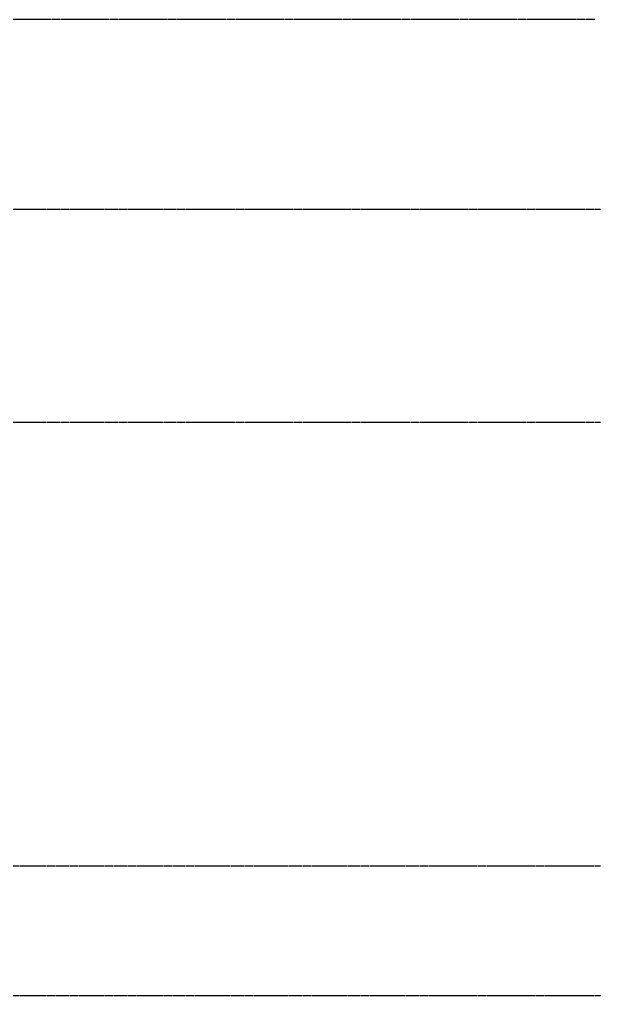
# Model space of a CAD drawing. Header units: inches. Extents: x -6955 to 13123, y -1334 to 3701.
# Drawn here: x 8143.7 to 8345.3, y 1360.6 to 1699.6 of the extents above; entities that cross this region are included whole.
import ezdxf

# ---------------------------------------------------------------- set-up
doc = ezdxf.new("R2010")
doc.units = ezdxf.units.IN
doc.header["$MEASUREMENT"] = 0
doc.linetypes.add('CENTER2', pattern=[1.125, 0.75, -0.125, 0.125, -0.125])
doc.layers.add('A-Grid(SmallScale)', color=11, linetype='CENTER2')

msp = doc.modelspace()

# ---------------------------------------------------------------- linework, layer by layer
at = {"layer": 'A-Grid(SmallScale)'}
for p, q in [((8343.3342, 1699.5773), (4552.1444, 1699.5773)), ((8345.3342, 1633.5773), (4537.3342, 1633.5773)), ((8345.3342, 1559.5773), (4537.3342, 1559.5773)), ((4537.3342, 1405.5773), (8345.3342, 1405.5773)), ((4537.3342, 1360.5773), (8345.3342, 1360.5773))]:
    msp.add_line(p, q, dxfattribs=at)

doc.saveas('drawing.dxf')
